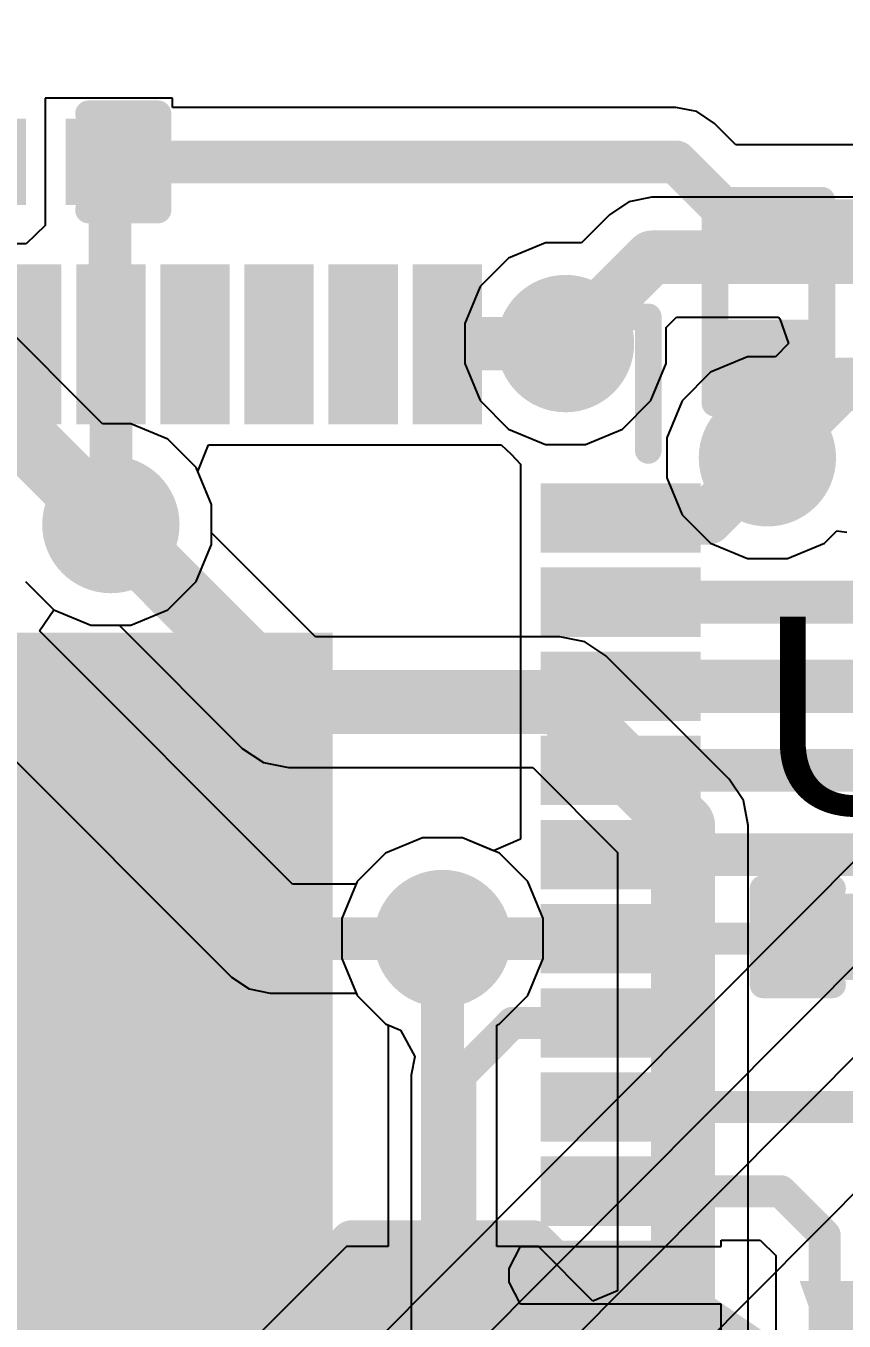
# Model space of a CAD drawing. Header units: inches. Extents: x -17 to 5374, y 0 to 5389.
# Drawn here: x 12.44 to 16.34, y 11.51 to 17.66 of the extents above; entities that cross this region are included whole.
import ezdxf

# ---------------------------------------------------------------- set-up
doc = ezdxf.new("R2010")
doc.units = ezdxf.units.IN
for name, color, linetype in [('Bottom Layer', 5, 'Continuous'), ('Bottom Overlay', 54, 'Continuous'), ('Bottom Paste', 16, 'Continuous'), ('Bottom Solder', 6, 'Continuous'), ('Top Layer', 1, 'Continuous'), ('Top Overlay', 2, 'Continuous'), ('Top Paste', 8, 'Continuous'), ('Top Solder', 216, 'Continuous'), ('Via Holes', 16, 'Continuous')]:
    doc.layers.add(name, color=color, linetype=linetype)
doc.styles.add('Arial', font='', dxfattribs={"height": 0.2})
doc.styles.add('Arial_Bold', font='', dxfattribs={"height": 0.2})
doc.styles.get('Arial').set_extended_font_data('Arial')
doc.styles.get('Arial_Bold').set_extended_font_data('Arial', bold=True)

# ---------------------------------------------------------------- blocks, each defined once
blk = doc.blocks.new('T__________B_16')
at = {"layer": 'Bottom Layer'}
blk.add_hatch(color=5, dxfattribs=at).paths.add_polyline_path([(0.381, 0.762), (-0.381, 0.762), (-0.762, 0.381), (-0.762, -0.381), (-0.381, -0.762), (0.381, -0.762), (0.762, -0.381), (0.762, 0.381)])
at = {"layer": 'Bottom Paste'}
blk.add_hatch(color=16, dxfattribs=at).paths.add_polyline_path([(0.381, 0.762), (-0.381, 0.762), (-0.762, 0.381), (-0.762, -0.381), (-0.381, -0.762), (0.381, -0.762), (0.762, -0.381), (0.762, 0.381)])
at = {"layer": 'Bottom Solder'}
blk.add_hatch(color=6, dxfattribs=at).paths.add_polyline_path([(0.4318, 0.8636), (-0.4318, 0.8636), (-0.8636, 0.4318), (-0.8636, -0.4318), (-0.4318, -0.8636), (0.4318, -0.8636), (0.8636, -0.4318), (0.8636, 0.4318)])
at = {"layer": 'Bottom Overlay', "const_width": 0.2}
for points in [[(-0.9398, 0.4318), (-0.4318, 0.9398)], [(-0.4318, 0.9398), (0.4318, 0.9398)], [(0.4318, 0.9398), (0.9398, 0.4318)], [(-0.9398, -0.4318), (-0.9398, 0.4318)], [(0.9398, -0.4318), (0.9398, 0.4318)], [(-0.9398, -0.4318), (-0.4318, -0.9398)], [(0.4318, -0.9398), (0.9398, -0.4318)], [(-0.4318, -0.9398), (0.4318, -0.9398)]]:
    blk.add_lwpolyline(points, dxfattribs=at)
at = {"layer": 'Bottom Overlay', "const_width": 0.1}
for points in [[(-0.4818, 0.9398, 1), (-0.3818, 0.9398, 1)], [(-0.4818, 0.9398, 1), (-0.3818, 0.9398, 1)], [(0.3818, 0.9398, 1), (0.4818, 0.9398, 1)], [(0.3818, 0.9398, 1), (0.4818, 0.9398, 1)], [(-0.9898, 0.4318, 1), (-0.8898, 0.4318, 1)], [(-0.9898, 0.4318, 1), (-0.8898, 0.4318, 1)], [(0.8898, 0.4318, 1), (0.9898, 0.4318, 1)], [(0.8898, 0.4318, 1), (0.9898, 0.4318, 1)], [(-0.9898, -0.4318, 1), (-0.8898, -0.4318, 1)], [(-0.9898, -0.4318, 1), (-0.8898, -0.4318, 1)], [(0.8898, -0.4318, 1), (0.9898, -0.4318, 1)], [(0.8898, -0.4318, 1), (0.9898, -0.4318, 1)], [(-0.4818, -0.9398, 1), (-0.3818, -0.9398, 1)], [(-0.4818, -0.9398, 1), (-0.3818, -0.9398, 1)], [(0.3818, -0.9398, 1), (0.4818, -0.9398, 1)], [(0.3818, -0.9398, 1), (0.4818, -0.9398, 1)]]:
    blk.add_lwpolyline(points, format="xyb", close=True, dxfattribs=at)
blk = doc.blocks.new('R___0201_19')
at = {"layer": 'Top Layer'}
for points in [[(-0.41, 0.185), (-0.14, 0.185), (-0.14, -0.185), (-0.41, -0.185)], [(0.14, 0.185), (0.41, 0.185), (0.41, -0.185), (0.14, -0.185)]]:
    blk.add_hatch(color=1, dxfattribs=at).paths.add_polyline_path(points)
at = {"layer": 'Top Paste'}
for points in [[(-0.41, 0.185), (-0.14, 0.185), (-0.14, -0.185), (-0.41, -0.185)], [(0.14, 0.185), (0.41, 0.185), (0.41, -0.185), (0.14, -0.185)]]:
    blk.add_hatch(color=8, dxfattribs=at).paths.add_polyline_path(points)
at = {"layer": 'Top Solder'}
for points in [[(-0.465, 0.24), (-0.085, 0.24), (-0.085, -0.24), (-0.465, -0.24)], [(0.085, 0.24), (0.465, 0.24), (0.465, -0.24), (0.085, -0.24)]]:
    blk.add_hatch(color=216, dxfattribs=at).paths.add_polyline_path(points)
at = {"layer": 'Top Overlay', "const_width": 0.127}
for points in [[(0.4826, 0.254), (-0.4826, 0.254)], [(-0.4826, -0.254), (-0.4826, 0.254)], [(0.4826, -0.254), (0.4826, 0.254)], [(0.4826, -0.254), (-0.4826, -0.254)]]:
    blk.add_lwpolyline(points, dxfattribs=at)
at = {"layer": 'Top Overlay', "const_width": 0.0635}
for points in [[(-0.5143, 0.254, 1), (-0.4508, 0.254, 1)], [(-0.5143, 0.254, 1), (-0.4508, 0.254, 1)], [(0.4508, 0.254, 1), (0.5143, 0.254, 1)], [(0.4508, 0.254, 1), (0.5143, 0.254, 1)], [(-0.5143, -0.254, 1), (-0.4508, -0.254, 1)], [(-0.5143, -0.254, 1), (-0.4508, -0.254, 1)], [(0.4508, -0.254, 1), (0.5143, -0.254, 1)], [(0.4508, -0.254, 1), (0.5143, -0.254, 1)]]:
    blk.add_lwpolyline(points, format="xyb", close=True, dxfattribs=at)
blk = doc.blocks.new('56_QFN__7X7__23')
at = {"layer": 'Top Layer'}
for points in [[(-2, -2), (-2, 2), (2, 2), (2, -2)], [(3.1, -0.49), (3.75, -0.49), (3.75, -0.71), (3.1, -0.71)], [(3.1, -0.89), (3.75, -0.89), (3.75, -1.11), (3.1, -1.11)], [(3.1, -1.29), (3.75, -1.29), (3.75, -1.51), (3.1, -1.51)], [(3.1, -1.69), (3.75, -1.69), (3.75, -1.91), (3.1, -1.91)], [(3.1, -2.09), (3.75, -2.09), (3.75, -2.31), (3.1, -2.31)], [(3.1, -2.49), (3.75, -2.49), (3.75, -2.71), (3.1, -2.71)], [(-0.89, -3.1), (-0.89, -3.75), (-1.11, -3.75), (-1.11, -3.1)], [(-0.49, -3.1), (-0.49, -3.75), (-0.71, -3.75), (-0.71, -3.1)], [(-0.09, -3.1), (-0.09, -3.75), (-0.31, -3.75), (-0.31, -3.1)], [(0.31, -3.1), (0.31, -3.75), (0.09, -3.75), (0.09, -3.1)], [(0.71, -3.1), (0.71, -3.75), (0.49, -3.75), (0.49, -3.1)], [(1.11, -3.1), (1.11, -3.75), (0.89, -3.75), (0.89, -3.1)], [(1.51, -3.1), (1.51, -3.75), (1.29, -3.75), (1.29, -3.1)], [(1.91, -3.1), (1.91, -3.75), (1.69, -3.75), (1.69, -3.1)], [(2.31, -3.1), (2.31, -3.75), (2.09, -3.75), (2.09, -3.1)], [(2.71, -3.1), (2.71, -3.75), (2.49, -3.75), (2.49, -3.1)]]:
    blk.add_hatch(color=1, dxfattribs=at).paths.add_polyline_path(points)
at = {"layer": 'Top Paste'}
for points in [[(-2, -2), (-2, 2), (2, 2), (2, -2)], [(3.1, -0.49), (3.75, -0.49), (3.75, -0.71), (3.1, -0.71)], [(3.1, -0.89), (3.75, -0.89), (3.75, -1.11), (3.1, -1.11)], [(3.1, -1.29), (3.75, -1.29), (3.75, -1.51), (3.1, -1.51)], [(3.1, -1.69), (3.75, -1.69), (3.75, -1.91), (3.1, -1.91)], [(3.1, -2.09), (3.75, -2.09), (3.75, -2.31), (3.1, -2.31)], [(3.1, -2.49), (3.75, -2.49), (3.75, -2.71), (3.1, -2.71)], [(-0.89, -3.1), (-0.89, -3.75), (-1.11, -3.75), (-1.11, -3.1)], [(-0.49, -3.1), (-0.49, -3.75), (-0.71, -3.75), (-0.71, -3.1)], [(-0.09, -3.1), (-0.09, -3.75), (-0.31, -3.75), (-0.31, -3.1)], [(0.31, -3.1), (0.31, -3.75), (0.09, -3.75), (0.09, -3.1)], [(0.71, -3.1), (0.71, -3.75), (0.49, -3.75), (0.49, -3.1)], [(1.11, -3.1), (1.11, -3.75), (0.89, -3.75), (0.89, -3.1)], [(1.51, -3.1), (1.51, -3.75), (1.29, -3.75), (1.29, -3.1)], [(1.91, -3.1), (1.91, -3.75), (1.69, -3.75), (1.69, -3.1)], [(2.31, -3.1), (2.31, -3.75), (2.09, -3.75), (2.09, -3.1)], [(2.71, -3.1), (2.71, -3.75), (2.49, -3.75), (2.49, -3.1)]]:
    blk.add_hatch(color=8, dxfattribs=at).paths.add_polyline_path(points)
at = {"layer": 'Top Solder'}
for points in [[(-2.055, -2.055), (-2.055, 2.055), (2.055, 2.055), (2.055, -2.055)], [(3.045, -0.435), (3.805, -0.435), (3.805, -0.765), (3.045, -0.765)], [(3.045, -0.835), (3.805, -0.835), (3.805, -1.165), (3.045, -1.165)], [(3.045, -1.235), (3.805, -1.235), (3.805, -1.565), (3.045, -1.565)], [(3.045, -1.635), (3.805, -1.635), (3.805, -1.965), (3.045, -1.965)], [(3.045, -2.035), (3.805, -2.035), (3.805, -2.365), (3.045, -2.365)], [(3.045, -2.435), (3.805, -2.435), (3.805, -2.765), (3.045, -2.765)], [(-0.835, -3.045), (-0.835, -3.805), (-1.165, -3.805), (-1.165, -3.045)], [(-0.435, -3.045), (-0.435, -3.805), (-0.765, -3.805), (-0.765, -3.045)], [(-0.035, -3.045), (-0.035, -3.805), (-0.365, -3.805), (-0.365, -3.045)], [(0.365, -3.045), (0.365, -3.805), (0.035, -3.805), (0.035, -3.045)], [(0.765, -3.045), (0.765, -3.805), (0.435, -3.805), (0.435, -3.045)], [(1.165, -3.045), (1.165, -3.805), (0.835, -3.805), (0.835, -3.045)], [(1.565, -3.045), (1.565, -3.805), (1.235, -3.805), (1.235, -3.045)], [(1.965, -3.045), (1.965, -3.805), (1.635, -3.805), (1.635, -3.045)], [(2.365, -3.045), (2.365, -3.805), (2.035, -3.805), (2.035, -3.045)], [(2.765, -3.045), (2.765, -3.805), (2.435, -3.805), (2.435, -3.045)]]:
    blk.add_hatch(color=216, dxfattribs=at).paths.add_polyline_path(points)
at = {"layer": 'Top Overlay', "const_width": 0.127}
for points in [[(3.556, -2.9464), (3.556, -3.556)], [(2.921, -3.556), (3.556, -3.556)]]:
    blk.add_lwpolyline(points, dxfattribs=at)
at = {"layer": 'Top Overlay', "const_width": 0.0635}
for points in [[(3.5242, -2.9464, 1), (3.5877, -2.9464, 1)], [(2.8893, -3.556, 1), (2.9527, -3.556, 1)], [(3.5242, -3.556, 1), (3.5877, -3.556, 1)], [(3.5242, -3.556, 1), (3.5877, -3.556, 1)]]:
    blk.add_lwpolyline(points, format="xyb", close=True, dxfattribs=at)
blk = doc.blocks.new('XDFN_4_EP_1_1__24')
at = {"layer": 'Top Solder'}
for p in [(-0.6885, 0.1869), (0.3816, 0.1787), (-0.6885, -0.4634), (0.2312, -0.4715)]:
    blk.add_line(p, (-5367.8421, -5386.8921), dxfattribs=at)
blk = doc.blocks.new('CAP_0201_44')
at = {"layer": 'Top Layer'}
for points in [[(-0.45, 0.15), (-0.15, 0.15), (-0.15, -0.15), (-0.45, -0.15)], [(0.15, 0.15), (0.45, 0.15), (0.45, -0.15), (0.15, -0.15)]]:
    blk.add_hatch(color=1, dxfattribs=at).paths.add_polyline_path(points)
at = {"layer": 'Top Paste'}
for points in [[(-0.45, 0.15), (-0.15, 0.15), (-0.15, -0.15), (-0.45, -0.15)], [(0.15, 0.15), (0.45, 0.15), (0.45, -0.15), (0.15, -0.15)]]:
    blk.add_hatch(color=8, dxfattribs=at).paths.add_polyline_path(points)
at = {"layer": 'Top Solder'}
for points in [[(-0.505, 0.205), (-0.095, 0.205), (-0.095, -0.205), (-0.505, -0.205)], [(0.095, 0.205), (0.505, 0.205), (0.505, -0.205), (0.095, -0.205)]]:
    blk.add_hatch(color=216, dxfattribs=at).paths.add_polyline_path(points)
at = {"layer": 'Top Overlay', "const_width": 0.127}
for points in [[(-0.5334, 0.2286), (-0.2032, 0.2286)], [(-0.5334, -0.2286), (-0.5334, 0.2286)], [(0.2032, 0.2286), (0.5334, 0.2286)], [(0.5334, -0.2286), (0.5334, 0.2286)], [(-0.5334, -0.2286), (-0.2032, -0.2286)], [(0.2032, -0.2286), (0.5334, -0.2286)]]:
    blk.add_lwpolyline(points, dxfattribs=at)
at = {"layer": 'Top Overlay', "const_width": 0.0635}
for points in [[(-0.5651, 0.2286, 1), (-0.5016, 0.2286, 1)], [(-0.5651, 0.2286, 1), (-0.5016, 0.2286, 1)], [(-0.2349, 0.2286, 1), (-0.1714, 0.2286, 1)], [(0.1714, 0.2286, 1), (0.2349, 0.2286, 1)], [(0.5016, 0.2286, 1), (0.5651, 0.2286, 1)], [(0.5016, 0.2286, 1), (0.5651, 0.2286, 1)], [(-0.5651, -0.2286, 1), (-0.5016, -0.2286, 1)], [(-0.5651, -0.2286, 1), (-0.5016, -0.2286, 1)], [(-0.2349, -0.2286, 1), (-0.1714, -0.2286, 1)], [(0.1714, -0.2286, 1), (0.2349, -0.2286, 1)], [(0.5016, -0.2286, 1), (0.5651, -0.2286, 1)], [(0.5016, -0.2286, 1), (0.5651, -0.2286, 1)]]:
    blk.add_lwpolyline(points, format="xyb", close=True, dxfattribs=at)
blk = doc.blocks.new('CAP_0201_46')
at = {"layer": 'Top Layer'}
for points in [[(-0.45, 0.15), (-0.15, 0.15), (-0.15, -0.15), (-0.45, -0.15)], [(0.15, 0.15), (0.45, 0.15), (0.45, -0.15), (0.15, -0.15)]]:
    blk.add_hatch(color=1, dxfattribs=at).paths.add_polyline_path(points)
at = {"layer": 'Top Paste'}
for points in [[(-0.45, 0.15), (-0.15, 0.15), (-0.15, -0.15), (-0.45, -0.15)], [(0.15, 0.15), (0.45, 0.15), (0.45, -0.15), (0.15, -0.15)]]:
    blk.add_hatch(color=8, dxfattribs=at).paths.add_polyline_path(points)
at = {"layer": 'Top Solder'}
for points in [[(-0.505, 0.205), (-0.095, 0.205), (-0.095, -0.205), (-0.505, -0.205)], [(0.095, 0.205), (0.505, 0.205), (0.505, -0.205), (0.095, -0.205)]]:
    blk.add_hatch(color=216, dxfattribs=at).paths.add_polyline_path(points)
at = {"layer": 'Top Overlay', "const_width": 0.127}
for points in [[(-0.5334, 0.2286), (-0.5334, -0.2286)], [(-0.2032, 0.2286), (-0.5334, 0.2286)], [(0.5334, 0.2286), (0.2032, 0.2286)], [(0.5334, 0.2286), (0.5334, -0.2286)], [(-0.2032, -0.2286), (-0.5334, -0.2286)], [(0.5334, -0.2286), (0.2032, -0.2286)]]:
    blk.add_lwpolyline(points, dxfattribs=at)
at = {"layer": 'Top Overlay', "const_width": 0.0635}
for points in [[(-0.5651, 0.2286, 1), (-0.5016, 0.2286, 1)], [(-0.5651, 0.2286, 1), (-0.5016, 0.2286, 1)], [(-0.2349, 0.2286, 1), (-0.1714, 0.2286, 1)], [(0.1714, 0.2286, 1), (0.2349, 0.2286, 1)], [(0.5016, 0.2286, 1), (0.5651, 0.2286, 1)], [(0.5016, 0.2286, 1), (0.5651, 0.2286, 1)], [(-0.5651, -0.2286, 1), (-0.5016, -0.2286, 1)], [(-0.5651, -0.2286, 1), (-0.5016, -0.2286, 1)], [(-0.2349, -0.2286, 1), (-0.1714, -0.2286, 1)], [(0.1714, -0.2286, 1), (0.2349, -0.2286, 1)], [(0.5016, -0.2286, 1), (0.5651, -0.2286, 1)], [(0.5016, -0.2286, 1), (0.5651, -0.2286, 1)]]:
    blk.add_lwpolyline(points, format="xyb", close=True, dxfattribs=at)

msp = doc.modelspace()

# ---------------------------------------------------------------- hatches: boundary and pattern name
at = {"layer": 'Bottom Layer'}
h = msp.add_hatch(color=5, dxfattribs=at)
edge = h.paths.add_edge_path()
edge.add_arc((15.0114, 16.1544), 0.225, 0, 360)
h = msp.add_hatch(color=5, dxfattribs=at)
edge = h.paths.add_edge_path()
edge.add_arc((15.9717, 15.6117), 0.225, 0, 360)
h = msp.add_hatch(color=5, dxfattribs=at)
edge = h.paths.add_edge_path()
edge.add_arc((12.8491, 15.2944), 0.225, 0, 360)
h = msp.add_hatch(color=5, dxfattribs=at)
edge = h.paths.add_edge_path()
edge.add_arc((14.4263, 13.3264), 0.225, 0, 360)
h = msp.add_hatch(color=5, dxfattribs=at)
edge = h.paths.add_edge_path()
edge.add_arc((13.1391, 12.7024), 0.225, 0, 360)
at = {"layer": 'Bottom Solder'}
h = msp.add_hatch(color=6, dxfattribs=at)
edge = h.paths.add_edge_path()
edge.add_arc((15.0114, 16.1544), 0.3266, 0, 360)
h = msp.add_hatch(color=6, dxfattribs=at)
edge = h.paths.add_edge_path()
edge.add_arc((15.9717, 15.6117), 0.3266, 0, 360)
h = msp.add_hatch(color=6, dxfattribs=at)
edge = h.paths.add_edge_path()
edge.add_arc((12.8491, 15.2944), 0.3266, 0, 360)
h = msp.add_hatch(color=6, dxfattribs=at)
edge = h.paths.add_edge_path()
edge.add_arc((14.4263, 13.3264), 0.3266, 0, 360)
h = msp.add_hatch(color=6, dxfattribs=at)
edge = h.paths.add_edge_path()
edge.add_arc((13.1391, 12.7024), 0.3266, 0, 360)
at = {"layer": 'Top Layer'}
msp.add_hatch(color=1, dxfattribs=at).paths.add_polyline_path([(15.7734, 16.4932), (16.9315, 16.4932), (16.9315, 16.8402), (15.7734, 16.8402)])
h = msp.add_hatch(color=1, dxfattribs=at)
edge = h.paths.add_edge_path()
edge.add_arc((15.0114, 16.1544), 0.225, 0, 360)
h = msp.add_hatch(color=1, dxfattribs=at)
edge = h.paths.add_edge_path()
edge.add_arc((15.9717, 15.6117), 0.225, 0, 360)
h = msp.add_hatch(color=1, dxfattribs=at)
edge = h.paths.add_edge_path()
edge.add_arc((12.8491, 15.2944), 0.225, 0, 360)
h = msp.add_hatch(color=1, dxfattribs=at)
edge = h.paths.add_edge_path()
edge.add_arc((14.4263, 13.3264), 0.225, 0, 360)
h = msp.add_hatch(color=1, dxfattribs=at)
edge = h.paths.add_edge_path()
edge.add_arc((13.1391, 12.7024), 0.225, 0, 360)
at = {"layer": 'Top Solder'}
h = msp.add_hatch(color=216, dxfattribs=at)
edge = h.paths.add_edge_path()
edge.add_arc((15.0114, 16.1544), 0.3266, 0, 360)
h = msp.add_hatch(color=216, dxfattribs=at)
edge = h.paths.add_edge_path()
edge.add_arc((15.9717, 15.6117), 0.3266, 0, 360)
h = msp.add_hatch(color=216, dxfattribs=at)
edge = h.paths.add_edge_path()
edge.add_arc((12.8491, 15.2944), 0.3266, 0, 360)
h = msp.add_hatch(color=216, dxfattribs=at)
edge = h.paths.add_edge_path()
edge.add_arc((14.4263, 13.3264), 0.3266, 0, 360)
h = msp.add_hatch(color=216, dxfattribs=at)
edge = h.paths.add_edge_path()
edge.add_arc((13.1391, 12.7024), 0.3266, 0, 360)
at = {"layer": 'Via Holes'}
h = msp.add_hatch(color=7, dxfattribs=at)
edge = h.paths.add_edge_path()
edge.add_arc((15.0114, 16.1544), 0.15, 0, 360)
h = msp.add_hatch(color=7, dxfattribs=at)
edge = h.paths.add_edge_path()
edge.add_arc((15.9717, 15.6117), 0.15, 0, 360)
h = msp.add_hatch(color=7, dxfattribs=at)
edge = h.paths.add_edge_path()
edge.add_arc((12.8491, 15.2944), 0.15, 0, 360)
h = msp.add_hatch(color=7, dxfattribs=at)
edge = h.paths.add_edge_path()
edge.add_arc((14.4263, 13.3264), 0.15, 0, 360)
h = msp.add_hatch(color=7, dxfattribs=at)
edge = h.paths.add_edge_path()
edge.add_arc((13.1391, 12.7024), 0.15, 0, 360)

# ---------------------------------------------------------------- linework, layer by layer
at = {"layer": 'Bottom Layer'}
for p, q in [((15.3131, 16.8283), (15.2207, 16.7666)), ((15.4221, 16.85), (15.3131, 16.8283)), ((24.2752, 16.85), (15.4221, 16.85)), ((15.4221, 16.85), (15.4221, 16.85)), ((15.2207, 16.7666), (15.0875, 16.6334)), ((14.9161, 16.6334), (14.7401, 16.5605)), ((15.0875, 16.6334), (14.9161, 16.6334)), ((14.7401, 16.5605), (14.6053, 16.4257)), ((14.6053, 16.4257), (14.5324, 16.2497)), ((12.8096, 15.7734), (12.2446, 16.3384)), ((15.4904, 16.2305), (15.5401, 16.2802)), ((15.5401, 16.2802), (16.0248, 16.2802)), ((16.0248, 16.2802), (16.031, 16.2721)), ((16.031, 16.2721), (16.0723, 16.1553)), ((14.5324, 16.2497), (14.5324, 16.0591)), ((15.4904, 16.0591), (15.4904, 16.2305)), ((16.0723, 16.1553), (16.0108, 16.0907)), ((15.8765, 16.0907), (15.7004, 16.0178)), ((16.0108, 16.0907), (15.8765, 16.0907)), ((14.5324, 16.0591), (14.6053, 15.8831)), ((15.4175, 15.8831), (15.4904, 16.0591)), ((15.7004, 16.0178), (15.5657, 15.883)), ((14.6053, 15.8831), (14.7401, 15.7483)), ((15.2827, 15.7483), (15.4175, 15.8831)), ((15.5657, 15.883), (15.4927, 15.707)), ((12.9444, 15.7734), (12.8096, 15.7734)), ((13.1204, 15.7005), (12.9444, 15.7734)), ((13.2552, 15.5657), (13.1204, 15.7005)), ((14.7401, 15.7483), (14.9161, 15.6754)), ((15.1067, 15.6754), (15.2827, 15.7483)), ((15.4927, 15.707), (15.4927, 15.5164)), ((14.9161, 15.6754), (15.1067, 15.6754)), ((13.3281, 15.3897), (13.2552, 15.5657)), ((15.4927, 15.5164), (15.5657, 15.3404)), ((13.3281, 15.2549), (13.3281, 15.3897)), ((15.5657, 15.3404), (15.7004, 15.2056)), ((13.822, 14.761), (13.3281, 15.2549)), ((16.2431, 15.2056), (16.3014, 15.2639)), ((16.3014, 15.2639), (16.349, 15.2585)), ((15.7004, 15.2056), (15.8765, 15.1327)), ((16.067, 15.1327), (16.2431, 15.2056)), ((15.8765, 15.1327), (16.067, 15.1327)), ((12.509, 14.7898), (12.5778, 14.8883)), ((12.5778, 14.8883), (12.7538, 14.8154)), ((13.7134, 13.5854), (12.509, 14.7898)), ((12.7538, 14.8154), (12.8886, 14.8154)), ((12.8886, 14.8154), (13.4735, 14.2305)), ((11.8393, 14.727), (13.423, 13.1433)), ((14.9841, 14.761), (13.822, 14.761)), ((15.1031, 14.7374), (14.9841, 14.761)), ((15.2039, 14.67), (15.1031, 14.7374)), ((15.7899, 14.0839), (15.2039, 14.67)), ((13.4735, 14.2305), (13.5743, 14.1632)), ((13.5743, 14.1632), (13.6932, 14.1395)), ((13.6932, 14.1395), (14.8554, 14.1395)), ((14.8554, 14.1395), (15.2594, 13.7355)), ((15.8573, 13.9831), (15.7899, 14.0839)), ((15.881, 13.8642), (15.8573, 13.9831)), ((15.881, 9.3252), (15.881, 13.8642)), ((14.331, 13.8054), (14.1549, 13.7325)), ((14.5215, 13.8054), (14.331, 13.8054)), ((14.6976, 13.7325), (14.5215, 13.8054)), ((14.1549, 13.7325), (14.0202, 13.5978)), ((14.8323, 13.5978), (14.6976, 13.7325)), ((15.2594, 13.7355), (15.2594, 11.6518)), ((14.0151, 13.5854), (13.7134, 13.5854)), ((14.0202, 13.5978), (14.0151, 13.5854)), ((14.9053, 13.4217), (14.8323, 13.5978)), ((14.9053, 13.2311), (14.9053, 13.4217)), ((14.8323, 13.0551), (14.9053, 13.2311)), ((13.423, 13.1433), (13.5071, 13.0872)), ((13.5071, 13.0872), (13.6062, 13.0674)), ((13.6062, 13.0674), (14.0151, 13.0674)), ((14.0151, 13.0674), (14.0202, 13.0551)), ((14.0202, 13.0551), (14.1549, 12.9203)), ((14.6976, 12.9203), (14.8323, 13.0551)), ((14.1549, 12.9203), (14.1673, 12.9152)), ((14.1673, 12.9152), (14.1673, 11.8618)), ((14.6852, 12.9152), (14.6976, 12.9203)), ((14.6852, 11.8618), (14.6852, 12.9152)), ((13.9691, 11.8618), (13.5119, 11.4046)), ((14.1673, 11.8618), (13.9691, 11.8618)), ((14.8835, 11.8618), (14.6852, 11.8618)), ((15.1421, 11.6032), (14.8835, 11.8618)), ((15.2594, 11.6518), (15.1421, 11.6032))]:
    msp.add_line(p, q, dxfattribs=at)
for points, const_width in [([(15.0114, 16.1544), (15.4221, 16.5651)], 0.254), ([(15.4221, 16.5651), (24.6591, 16.5651)], 0.254), ([(12.0248, 16.1187), (12.8491, 15.2944)], 0.3048), ([(15.9717, 15.6117), (16.3208, 15.9608)], 0.254), ([(16.3208, 15.9608), (19.6237, 15.9608)], 0.254), ([(12.8491, 15.2944), (13.6932, 14.4503)], 0.3048), ([(11.9466, 14.986), (13.6062, 13.3264)], 0.2032), ([(13.6932, 14.4503), (14.9841, 14.4503)], 0.3048), ([(14.9841, 14.4503), (15.5702, 13.8642)], 0.3048), ([(15.5702, 9.3252), (15.5702, 13.8642)], 0.3048), ([(13.6062, 13.3264), (14.4263, 13.3264)], 0.2032), ([(14.4263, 10.9474), (14.4263, 13.3264)], 0.2032)]:
    msp.add_lwpolyline(points, dxfattribs=dict(at, const_width=const_width))
for points, const_width in [([(15.3586, 16.5651, 1), (15.4856, 16.5651, 1)], 0.127), ([(15.3586, 16.5651, 1), (15.4856, 16.5651, 1)], 0.127), ([(14.9479, 16.1544, 1), (15.0749, 16.1544, 1)], 0.127), ([(16.2573, 15.9608, 1), (16.3843, 15.9608, 1)], 0.127), ([(16.2573, 15.9608, 1), (16.3843, 15.9608, 1)], 0.127), ([(15.9082, 15.6117, 1), (16.0352, 15.6117, 1)], 0.127), ([(12.7729, 15.2944, 1), (12.9253, 15.2944, 1)], 0.1524), ([(12.7729, 15.2944, 1), (12.9253, 15.2944, 1)], 0.1524), ([(13.617, 14.4503, 1), (13.7694, 14.4503, 1)], 0.1524), ([(13.617, 14.4503, 1), (13.7694, 14.4503, 1)], 0.1524), ([(14.9079, 14.4503, 1), (15.0603, 14.4503, 1)], 0.1524), ([(14.9079, 14.4503, 1), (15.0603, 14.4503, 1)], 0.1524), ([(15.494, 13.8642, 1), (15.6464, 13.8642, 1)], 0.1524), ([(15.494, 13.8642, 1), (15.6464, 13.8642, 1)], 0.1524), ([(13.5554, 13.3264, 1), (13.657, 13.3264, 1)], 0.1016), ([(13.5554, 13.3264, 1), (13.657, 13.3264, 1)], 0.1016), ([(14.3755, 13.3264, 1), (14.4771, 13.3264, 1)], 0.1016), ([(14.3755, 13.3264, 1), (14.4771, 13.3264, 1)], 0.1016)]:
    msp.add_lwpolyline(points, format="xyb", close=True, dxfattribs=dict(at, const_width=const_width))
at = {"layer": 'Top Layer'}
for p, q in [((13.1421, 17.3204), (12.5373, 17.3204)), ((12.5373, 17.3204), (12.5373, 16.7156)), ((13.1421, 17.277), (13.1421, 17.3204)), ((15.5368, 17.277), (13.1421, 17.277)), ((15.6359, 17.2573), (15.5368, 17.277)), ((15.7199, 17.2011), (15.6359, 17.2573)), ((15.8219, 17.0992), (15.7199, 17.2011)), ((16.9315, 17.0992), (15.8219, 17.0992)), ((12.5373, 16.7156), (12.4467, 16.6278)), ((12.4467, 16.6278), (9.5628, 16.6278)), ((13.2633, 15.546), (13.3138, 15.673)), ((13.3138, 15.673), (14.705, 15.673)), ((14.705, 15.673), (14.7525, 15.6288)), ((14.7525, 15.6288), (14.7967, 15.5813)), ((14.7967, 15.5813), (14.7967, 15.063)), ((13.3281, 15.3897), (13.2633, 15.546)), ((13.3281, 15.1991), (13.3281, 15.3897)), ((13.2552, 15.0231), (13.3281, 15.1991)), ((12.443, 15.0231), (12.5778, 14.8883)), ((13.1204, 14.8883), (13.2552, 15.0231)), ((14.7967, 15.063), (14.7967, 13.7993)), ((12.5778, 14.8883), (12.7538, 14.8154)), ((12.9444, 14.8154), (13.1204, 14.8883)), ((12.7538, 14.8154), (12.9444, 14.8154)), ((14.331, 13.8054), (14.1549, 13.7325)), ((14.5215, 13.8054), (14.331, 13.8054)), ((14.6697, 13.744), (14.5215, 13.8054)), ((14.7967, 13.7993), (14.6697, 13.744)), ((14.1549, 13.7325), (14.0202, 13.5978)), ((14.0202, 13.5978), (13.9473, 13.4217)), ((13.9473, 13.4217), (13.9473, 13.2311)), ((13.9473, 13.2311), (14.0202, 13.0551)), ((14.0202, 13.0551), (14.1549, 12.9203)), ((14.1549, 12.9203), (14.2259, 12.8909)), ((14.2259, 12.8909), (14.2953, 12.7663)), ((14.2953, 12.7663), (14.2776, 12.6771)), ((14.2776, 12.6771), (14.2776, 10.5954)), ((15.7515, 11.863), (15.7515, 11.8923)), ((15.7515, 11.8923), (15.9381, 11.8923)), ((15.9381, 11.8923), (16.0112, 11.8192)), ((14.7438, 11.7579), (14.7967, 11.863)), ((14.7967, 11.863), (15.7515, 11.863)), ((16.0112, 11.8192), (16.0112, 11.2643)), ((14.7438, 11.6929), (14.7438, 11.7579)), ((14.7967, 11.5878), (14.7438, 11.6929)), ((15.7515, 11.5878), (14.7967, 11.5878)), ((15.7515, 10.663), (15.7515, 11.5878))]:
    msp.add_line(p, q, dxfattribs=at)
for points, const_width in [([(12.8397, 17.018), (15.5368, 17.018)], 0.2032), ([(15.5368, 17.018), (15.9266, 16.6282)], 0.2032), ([(12.8444, 16.1551), (12.8444, 17.0133)], 0.2032), ([(12.8397, 17.018), (12.8444, 17.0133)], 0.1524), ([(15.9266, 16.6282), (15.9766, 16.6282)], 0.1524), ([(14.4531, 16.1544), (15.0114, 16.1544)], 0.254), ([(12.8491, 15.2944), (12.8491, 16.1504)], 0.2032), ([(12.8444, 16.1551), (12.8491, 16.1504)], 0.1524), ([(14.4491, 16.1504), (14.4531, 16.1544)], 0.1524), ([(15.9742, 16.0758), (15.9766, 16.0782)], 0.254), ([(15.9742, 15.6141), (15.9742, 16.0758)], 0.254), ([(15.6854, 15.3254), (15.9742, 15.6141)], 0.254), ([(15.2741, 15.3254), (15.6854, 15.3254)], 0.254), ([(15.2741, 14.9254), (16.488, 14.9254)], 0.2032), ([(15.2741, 14.5254), (17.1126, 14.5254)], 0.254), ([(15.2741, 14.1254), (17.9782, 14.1254)], 0.2032), ([(15.2799, 13.7254), (18.6671, 13.7254)], 0.2032), ([(14.4263, 13.3264), (14.4268, 13.3259)], 0.2032), ([(14.4268, 13.3259), (15.2736, 13.3259)], 0.2032), ([(15.2736, 13.3259), (15.2741, 13.3254)], 0.2032), ([(16.1496, 13.3254), (16.1846, 13.3604)], 0.1524), ([(16.1846, 13.3604), (16.2481, 13.3604)], 0.1524), ([(15.2741, 13.3254), (16.1496, 13.3254)], 0.1524), ([(14.5107, 12.6771), (14.759, 12.9254)], 0.1524), ([(14.759, 12.9254), (15.2741, 12.9254)], 0.1524), ([(14.5107, 10.4989), (14.5107, 12.6771)], 0.1524), ([(15.2741, 12.5254), (17.0235, 12.5254)], 0.1524), ([(15.2741, 12.1254), (16.0346, 12.1254)], 0.1524), ([(16.0346, 12.1254), (16.2443, 11.9157)], 0.1524), ([(16.2443, 10.9619), (16.2443, 11.9157)], 0.1524)]:
    msp.add_lwpolyline(points, dxfattribs=dict(at, const_width=const_width))
for points, const_width in [([(12.7889, 17.018, 1), (12.8905, 17.018, 1)], 0.1016), ([(15.486, 17.018, 1), (15.5876, 17.018, 1)], 0.1016), ([(15.486, 17.018, 1), (15.5876, 17.018, 1)], 0.1016), ([(12.7936, 17.0133, 1), (12.8952, 17.0133, 1)], 0.1016), ([(12.8016, 17.018, 1), (12.8778, 17.018, 1)], 0.0762), ([(12.8063, 17.0133, 1), (12.8825, 17.0133, 1)], 0.0762), ([(15.8758, 16.6282, 1), (15.9774, 16.6282, 1)], 0.1016), ([(15.8885, 16.6282, 1), (15.9647, 16.6282, 1)], 0.0762), ([(15.9385, 16.6282, 1), (16.0147, 16.6282, 1)], 0.0762), ([(12.7936, 16.1551, 1), (12.8952, 16.1551, 1)], 0.1016), ([(14.3896, 16.1544, 1), (14.5166, 16.1544, 1)], 0.127), ([(14.9479, 16.1544, 1), (15.0749, 16.1544, 1)], 0.127), ([(12.7983, 16.1504, 1), (12.8999, 16.1504, 1)], 0.1016), ([(12.8063, 16.1551, 1), (12.8825, 16.1551, 1)], 0.0762), ([(12.811, 16.1504, 1), (12.8872, 16.1504, 1)], 0.0762), ([(14.411, 16.1504, 1), (14.4872, 16.1504, 1)], 0.0762), ([(14.415, 16.1544, 1), (14.4912, 16.1544, 1)], 0.0762), ([(15.9107, 16.0758, 1), (16.0377, 16.0758, 1)], 0.127), ([(15.9107, 16.0758, 1), (16.0377, 16.0758, 1)], 0.127), ([(15.9131, 16.0782, 1), (16.0401, 16.0782, 1)], 0.127), ([(15.9107, 15.6141, 1), (16.0377, 15.6141, 1)], 0.127), ([(15.9107, 15.6141, 1), (16.0377, 15.6141, 1)], 0.127), ([(12.7983, 15.2944, 1), (12.8999, 15.2944, 1)], 0.1016), ([(15.2106, 15.3254, 1), (15.3376, 15.3254, 1)], 0.127), ([(15.6219, 15.3254, 1), (15.7489, 15.3254, 1)], 0.127), ([(15.6219, 15.3254, 1), (15.7489, 15.3254, 1)], 0.127), ([(15.2233, 14.9254, 1), (15.3249, 14.9254, 1)], 0.1016), ([(15.2106, 14.5254, 1), (15.3376, 14.5254, 1)], 0.127), ([(15.2233, 14.1254, 1), (15.3249, 14.1254, 1)], 0.1016), ([(15.2291, 13.7254, 1), (15.3307, 13.7254, 1)], 0.1016), ([(14.3755, 13.3264, 1), (14.4771, 13.3264, 1)], 0.1016), ([(14.376, 13.3259, 1), (14.4776, 13.3259, 1)], 0.1016), ([(14.376, 13.3259, 1), (14.4776, 13.3259, 1)], 0.1016), ([(15.2228, 13.3259, 1), (15.3244, 13.3259, 1)], 0.1016), ([(15.2228, 13.3259, 1), (15.3244, 13.3259, 1)], 0.1016), ([(15.2233, 13.3254, 1), (15.3249, 13.3254, 1)], 0.1016), ([(16.1465, 13.3604, 1), (16.2227, 13.3604, 1)], 0.0762), ([(16.1465, 13.3604, 1), (16.2227, 13.3604, 1)], 0.0762), ([(16.21, 13.3604, 1), (16.2862, 13.3604, 1)], 0.0762), ([(15.236, 13.3254, 1), (15.3122, 13.3254, 1)], 0.0762), ([(16.1115, 13.3254, 1), (16.1877, 13.3254, 1)], 0.0762), ([(16.1115, 13.3254, 1), (16.1877, 13.3254, 1)], 0.0762), ([(14.7209, 12.9254, 1), (14.7971, 12.9254, 1)], 0.0762), ([(14.7209, 12.9254, 1), (14.7971, 12.9254, 1)], 0.0762), ([(15.236, 12.9254, 1), (15.3122, 12.9254, 1)], 0.0762), ([(14.4726, 12.6771, 1), (14.5488, 12.6771, 1)], 0.0762), ([(14.4726, 12.6771, 1), (14.5488, 12.6771, 1)], 0.0762), ([(15.236, 12.5254, 1), (15.3122, 12.5254, 1)], 0.0762), ([(15.236, 12.1254, 1), (15.3122, 12.1254, 1)], 0.0762), ([(15.9965, 12.1254, 1), (16.0727, 12.1254, 1)], 0.0762), ([(15.9965, 12.1254, 1), (16.0727, 12.1254, 1)], 0.0762), ([(16.2062, 11.9157, 1), (16.2824, 11.9157, 1)], 0.0762), ([(16.2062, 11.9157, 1), (16.2824, 11.9157, 1)], 0.0762)]:
    msp.add_lwpolyline(points, format="xyb", close=True, dxfattribs=dict(at, const_width=const_width))

# ---------------------------------------------------------------- block references
for name, p, rotation in [('XDFN_4_EP_1_1__24', (5.9944, 2.5654), 180), ('CAP_0201_46', (12.5397, 17.018), 180), ('R___0201_19', (15.9766, 16.3532), 270), ('56_QFN__7X7__23', (11.8491, 12.7254), 90)]:
    msp.add_blockref(name, p, dxfattribs=dict(rotation=rotation))
for name, p in [('CAP_0201_44', (16.4846, 13.335)), ('T__________B_16', (14.4263, 10.9474))]:
    msp.add_blockref(name, p)

# ---------------------------------------------------------------- texts
at = {"layer": 'Bottom Overlay', "style": 'Arial_Bold', "text_generation_flag": 2}
msp.add_text('1V1', height=1.524, rotation=360, dxfattribs=at).set_placement((18.7143, 10.1745))
at = {"layer": 'Top Overlay', "style": 'Arial'}
msp.add_text('U2', height=0.9398, dxfattribs=at).set_placement((15.9298, 13.9171))

doc.saveas('drawing.dxf')
